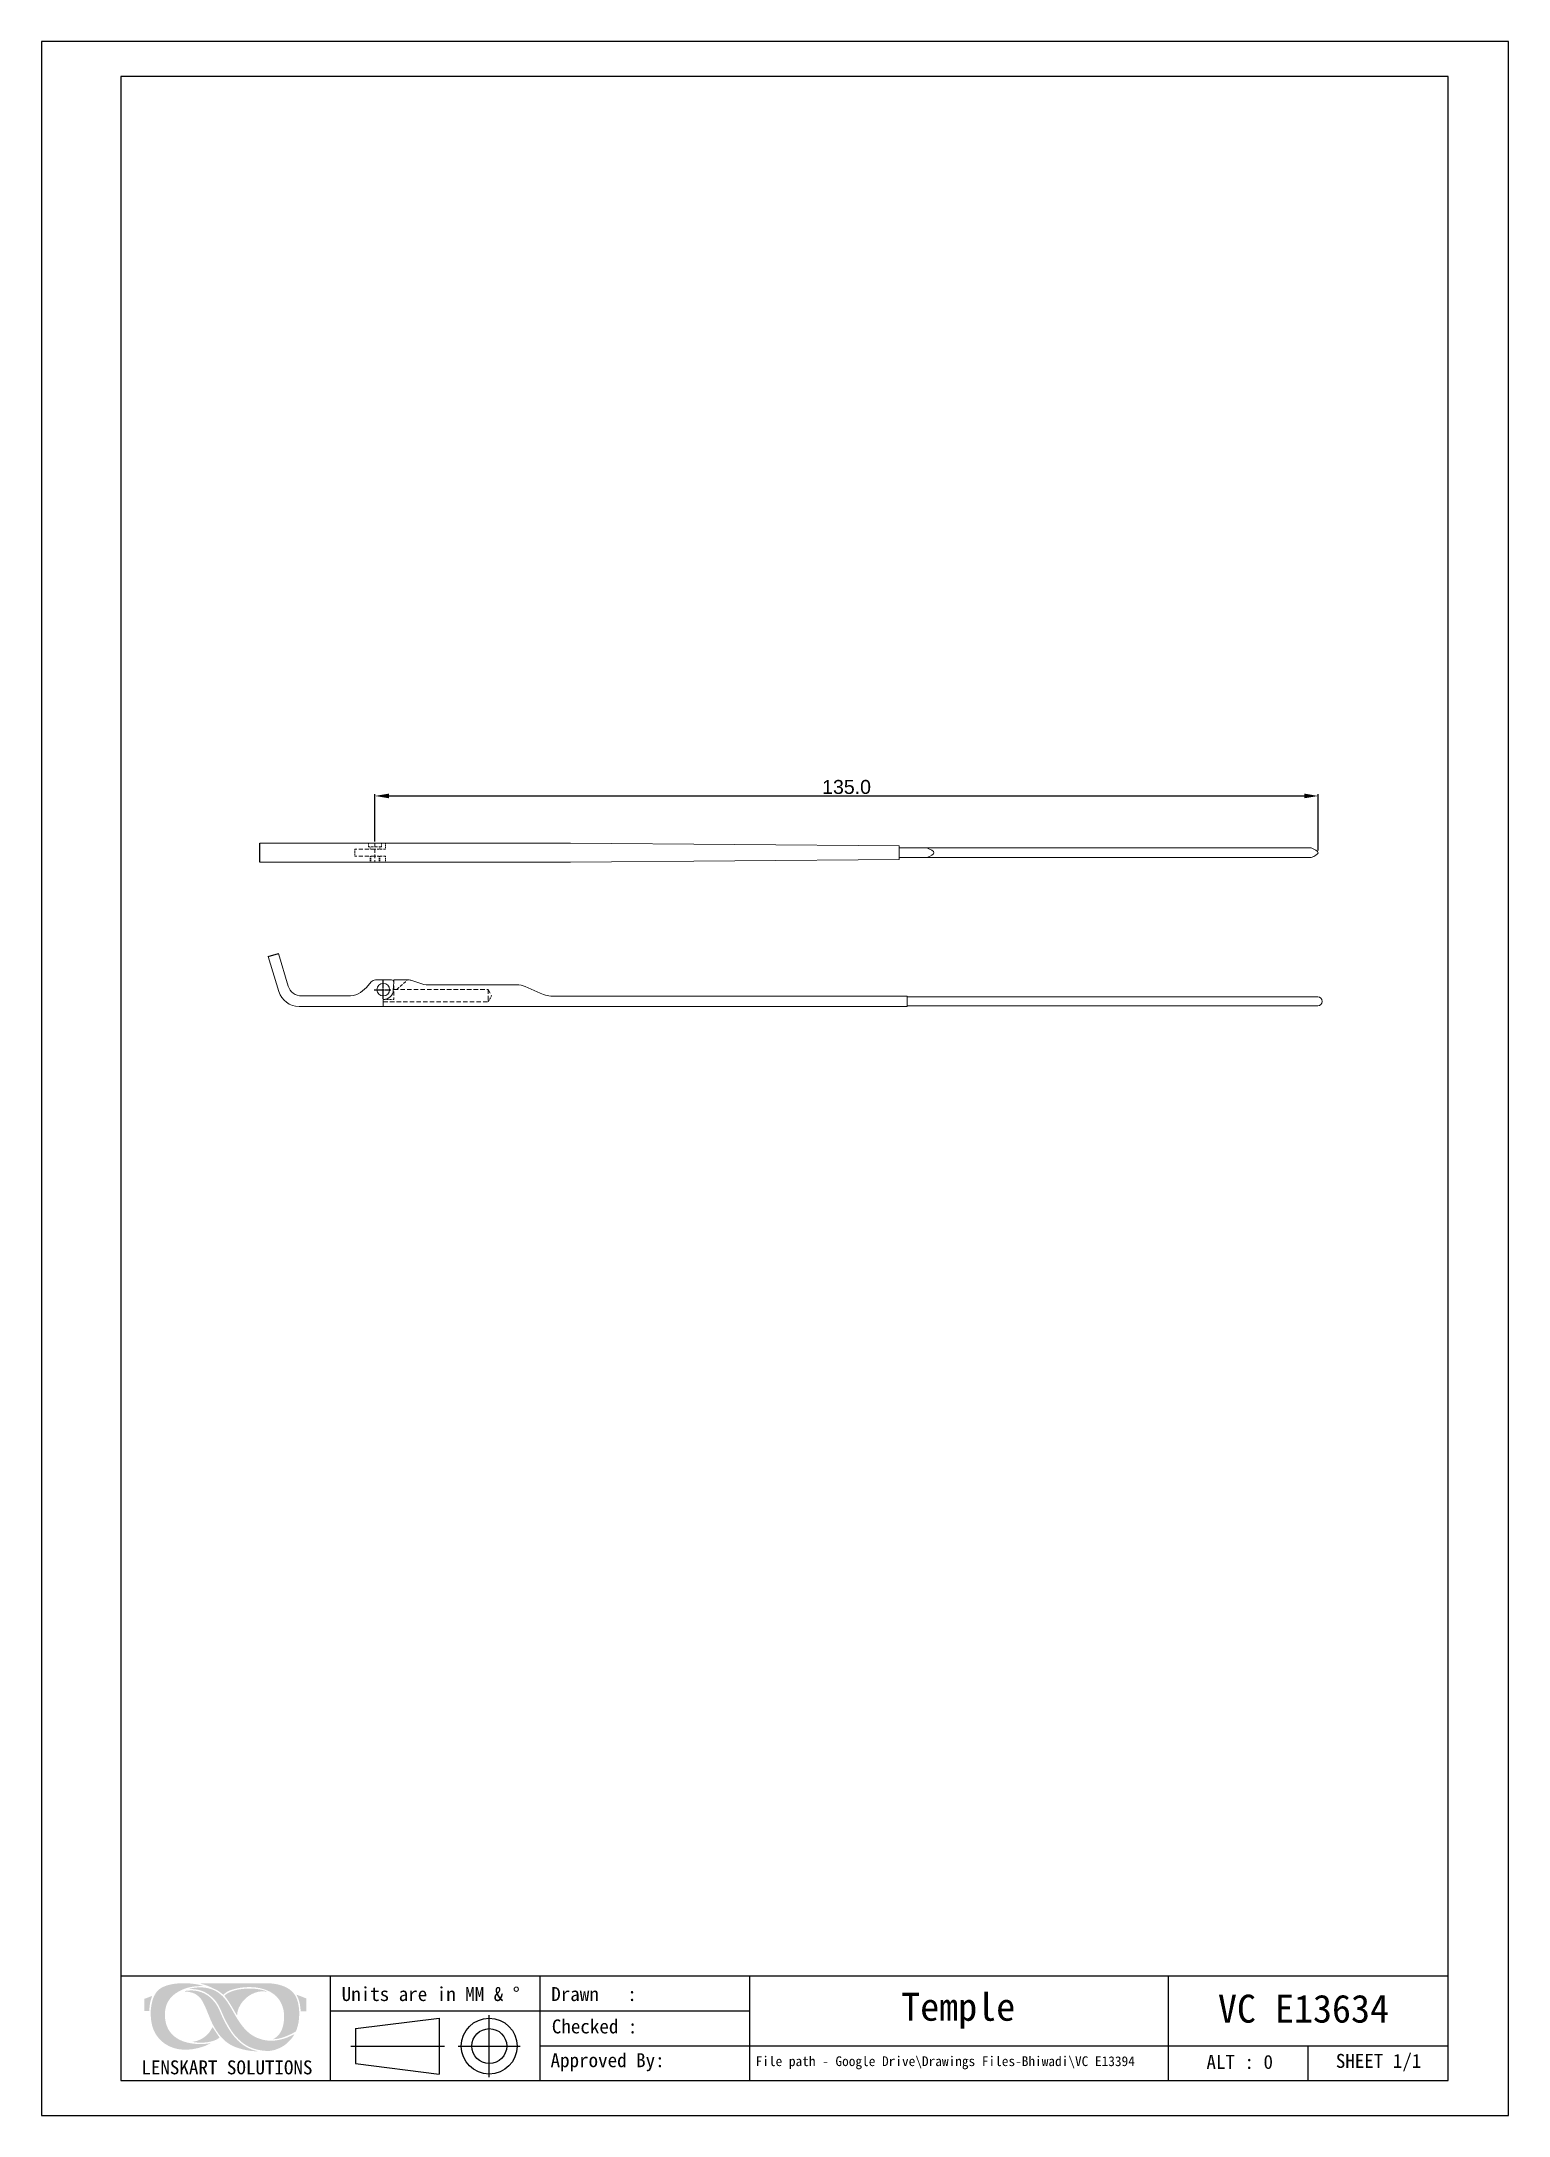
# Model space of a CAD drawing. Header units: millimetres. Extents: x 2948 to 3158, y 1711 to 2008.
import ezdxf

# ---------------------------------------------------------------- set-up
doc = ezdxf.new("R2010")
doc.units = ezdxf.units.MM
for name, pattern in [('CENTER2', [28.575, 19.05, -3.175, 3.175, -3.175]), ('HIDDEN', [9.525, 6.35, -3.175]), ('HIDDEN2', [0.1875, 0.125, -0.0625])]:
    doc.linetypes.add(name, pattern=pattern)
for name, color, linetype in [('Center Line', 2, 'CENTER2'), ('Dimension', 3, 'Continuous'), ('Hidden Line', 1, 'HIDDEN2'), ('图框-线条', 7, 'Continuous')]:
    doc.layers.add(name, color=color, linetype=linetype)
doc.layers.add('绘图层', color=7, linetype='Continuous', lineweight=15)
doc.styles.get("Standard").update_dxf_attribs({"font": 'arial.ttf'})
doc.styles.add('宋体', font='SimSun.ttf')
doc.dimstyles.new('Standard$0', dxfattribs={"dimtxt": 2.3, "dimasz": 2, "dimexe": 1, "dimexo": 1, "dimgap": 1, "dimtad": 1, "dimdec": 1, "dimzin": 0, "dimdsep": 46, "dimtxsty": 'Standard', "dimcen": 0, "dimclrd": 4, "dimclre": 4, "dimclrt": 4, "dimadec": 1, "dimazin": 0, "dimtfac": 1, "dimtdec": 1, "dimtofl": 0, "dimtmove": 0, "dimatfit": 0, "dimfxl": 1, "dimtfillclr": 256, "dimtolj": 1, "dimtzin": 0, "dimlwd": -1, "dimlwe": -1, "dimarcsym": 1})

# ---------------------------------------------------------------- blocks, each defined once
blk = doc.blocks.new('*D6')
at = {"layer": 'Defpoints', "color": 0, "transparency": 16777216}
for p in [(3130.98, 1900.17), (2995.96, 1893.42), (3130.98, 1892.09)]:
    blk.add_point(p, dxfattribs=at)
at = {"layer": 'Dimension', "color": 3, "transparency": 16777216}
for p, q in [((2995.96, 1893.67), (2995.96, 1900.42)), ((2997.96, 1900.17), (3128.98, 1900.17)), ((3130.98, 1892.34), (3130.98, 1900.42))]:
    blk.add_line(p, q, dxfattribs=at)
for points in [[(2997.96, 1900.51), (2997.96, 1899.84), (2995.96, 1900.17)], [(3128.98, 1900.51), (3128.98, 1899.84), (3130.98, 1900.17)]]:
    blk.add_solid(points, dxfattribs=at)
at = {"layer": 'Dimension', "transparency": 16777216, "insert": (3063.47, 1901.45), "char_height": 2, "attachment_point": 5}
blk.add_mtext('\\A1;135.0', dxfattribs=at)
blk = doc.blocks.new('*U5')
at = {"layer": 'Center Line', "color": 0, "ltscale": 0.2, "transparency": 16777216}
for p, q in [((-1.32, 0), (-0.18, 0)), ((0, 0.18), (0, 1.32)), ((0.18, 0), (1.07, 0)), ((0, -1.32), (0, -0.18))]:
    blk.add_line(p, q, dxfattribs=at)
at = {"layer": 'Center Line', "color": 0, "linetype": 'Continuous', "ltscale": 0.2, "transparency": 16777216}
for p, q in [((-0.09, 0), (0.09, 0)), ((0, -0.09), (0, 0.09))]:
    blk.add_line(p, q, dxfattribs=at)

msp = doc.modelspace()

# ---------------------------------------------------------------- hatches: boundary and pattern name
at = {"layer": '图框-线条', "lineweight": 0, "ltscale": 0.1}
h = msp.add_hatch(color=252, dxfattribs=at)
edge = h.paths.add_edge_path()
edge.add_spline(control_points=[(2962.93, 1727.91), (2962.93, 1727.91), (2962.93, 1726.19), (2962.93, 1726.19), (2962.93, 1726.19), (2962.93, 1726.19), (2963.64, 1726.19), (2963.64, 1726.19), (2963.64, 1726.19), (2963.69, 1726.59), (2963.7, 1726.94), (2963.78, 1727.34), (2963.78, 1727.34), (2963.85, 1727.69), (2963.95, 1728.04), (2964.08, 1728.34), (2964.08, 1728.34), (2964.08, 1728.34), (2962.93, 1727.91), (2962.93, 1727.91)], knot_values=[0, 0, 0, 0, 0.166667, 0.166667, 0.166667, 0.166667, 0.333333, 0.333333, 0.333333, 0.333333, 0.5, 0.5, 0.5, 0.5, 0.666667, 0.666667, 0.666667, 0.666667, 1, 1, 1, 1], degree=3, periodic=0)
edge = h.paths.add_edge_path()
edge.add_spline(control_points=[(2985.33, 1726.12), (2985.33, 1726.12), (2986.14, 1726.11), (2986.14, 1726.11), (2986.14, 1726.11), (2986.14, 1726.11), (2986.14, 1727.97), (2986.14, 1727.97), (2986.14, 1727.97), (2986.14, 1727.97), (2984.73, 1728.53), (2984.73, 1728.53), (2984.73, 1728.53), (2984.87, 1728.17), (2985.03, 1727.91), (2985.14, 1727.46), (2985.14, 1727.46), (2985.26, 1727), (2985.29, 1726.61), (2985.33, 1726.12)], knot_values=[0, 0, 0, 0, 0.166667, 0.166667, 0.166667, 0.166667, 0.333333, 0.333333, 0.333333, 0.333333, 0.5, 0.5, 0.5, 0.5, 0.666667, 0.666667, 0.666667, 0.666667, 1, 1, 1, 1], degree=3, periodic=0)
edge = h.paths.add_edge_path(flags=17)
edge.add_spline(control_points=[(2969.85, 1721.77), (2969.98, 1721.67), (2970.8, 1721.65), (2970.95, 1721.65), (2970.95, 1721.65), (2971.83, 1721.62), (2973.15, 1721.83), (2973.72, 1722.39), (2973.72, 1722.39), (2973.67, 1722.47), (2973.64, 1722.51), (2973.58, 1722.57), (2973.58, 1722.57), (2973.58, 1722.57), (2972.71, 1723.86), (2972.71, 1723.86), (2972.71, 1723.86), (2972.5, 1723.6), (2972.41, 1723.11), (2971.61, 1722.49), (2971.61, 1722.49), (2971.14, 1722.13), (2970.58, 1721.87), (2969.85, 1721.77)], knot_values=[0, 0, 0, 0, 0.142857, 0.142857, 0.142857, 0.142857, 0.285714, 0.285714, 0.285714, 0.285714, 0.428571, 0.428571, 0.428571, 0.428571, 0.571429, 0.571429, 0.571429, 0.571429, 0.714286, 0.714286, 0.714286, 0.714286, 1, 1, 1, 1], degree=3, periodic=0)
edge = h.paths.add_edge_path(flags=17)
edge.add_spline(control_points=[(2974.4, 1728.35), (2974.45, 1728.27), (2974.46, 1728.28), (2974.52, 1728.21), (2974.52, 1728.21), (2975.17, 1727.46), (2976.1, 1725.67), (2976.22, 1725.55), (2976.22, 1725.55), (2976.28, 1727.05), (2977.53, 1728.36), (2978.77, 1728.79), (2978.77, 1728.79), (2979.41, 1729.01), (2979.76, 1729.02), (2980.49, 1728.95), (2980.49, 1728.95), (2980.25, 1729.15), (2979.24, 1729.31), (2978.99, 1729.34), (2978.99, 1729.34), (2977.77, 1729.48), (2976.02, 1729.36), (2974.94, 1728.76), (2974.94, 1728.76), (2974.77, 1728.67), (2974.46, 1728.47), (2974.4, 1728.35)], knot_values=[0, 0, 0, 0, 0.125, 0.125, 0.125, 0.125, 0.25, 0.25, 0.25, 0.25, 0.375, 0.375, 0.375, 0.375, 0.5, 0.5, 0.5, 0.5, 0.625, 0.625, 0.625, 0.625, 0.75, 0.75, 0.75, 0.75, 1, 1, 1, 1], degree=3, periodic=0)
edge = h.paths.add_edge_path()
edge.add_spline(control_points=[(2973.82, 1726), (2973.41, 1726.92), (2973.28, 1727.17), (2972.64, 1727.86), (2972.64, 1727.86), (2971.77, 1728.8), (2970.42, 1729.27), (2969.1, 1729.09), (2969.1, 1729.09), (2969.01, 1729.08), (2968.93, 1729.07), (2968.85, 1729.05), (2968.85, 1729.05), (2968.85, 1729.05), (2968.62, 1728.98), (2968.62, 1728.98), (2968.62, 1728.98), (2969.38, 1728.94), (2969.98, 1728.83), (2970.49, 1728.45), (2970.49, 1728.45), (2971, 1728.07), (2971.19, 1727.76), (2971.51, 1727.1), (2971.51, 1727.1), (2972.04, 1726.02), (2972.4, 1724.8), (2972.99, 1723.8), (2972.99, 1723.8), (2973.62, 1722.74), (2974.24, 1721.95), (2975.3, 1721.34), (2975.3, 1721.34), (2976.15, 1720.84), (2977.94, 1720.37), (2979.13, 1720.42), (2979.13, 1720.42), (2979, 1720.48), (2978.82, 1720.51), (2978.66, 1720.55), (2978.66, 1720.55), (2976.45, 1721.23), (2975.17, 1723.1), (2974.2, 1725.16), (2974.2, 1725.16), (2974.06, 1725.44), (2973.94, 1725.71), (2973.82, 1726)], knot_values=[0, 0, 0, 0, 0.076923, 0.076923, 0.076923, 0.076923, 0.153846, 0.153846, 0.153846, 0.153846, 0.230769, 0.230769, 0.230769, 0.230769, 0.307692, 0.307692, 0.307692, 0.307692, 0.384615, 0.384615, 0.384615, 0.384615, 0.461538, 0.461538, 0.461538, 0.461538, 0.538462, 0.538462, 0.538462, 0.538462, 0.615385, 0.615385, 0.615385, 0.615385, 0.692308, 0.692308, 0.692308, 0.692308, 0.769231, 0.769231, 0.769231, 0.769231, 0.846154, 0.846154, 0.846154, 0.846154, 1, 1, 1, 1], degree=3, periodic=0)
edge = h.paths.add_edge_path()
edge.add_spline(control_points=[(2984.44, 1722.85), (2984.41, 1722.85), (2983.59, 1722.46), (2983.42, 1722.39), (2983.42, 1722.39), (2983.07, 1722.26), (2982.65, 1722.13), (2982.26, 1722.05), (2982.26, 1722.05), (2981.28, 1721.86), (2980.57, 1721.87), (2979.64, 1722.14), (2979.64, 1722.14), (2978.05, 1722.6), (2977.13, 1723.71), (2976.38, 1724.87), (2976.38, 1724.87), (2975.06, 1726.92), (2974.52, 1728.91), (2971.98, 1729.46), (2971.98, 1729.46), (2971.55, 1729.55), (2971.03, 1729.59), (2970.58, 1729.55), (2970.58, 1729.55), (2970.28, 1729.53), (2969.56, 1729.46), (2969.34, 1729.32), (2969.34, 1729.32), (2970.46, 1729.35), (2971.34, 1729.13), (2972.13, 1728.56), (2972.13, 1728.56), (2973.79, 1727.38), (2973.84, 1726.13), (2974.7, 1724.59), (2974.7, 1724.59), (2975.12, 1723.85), (2975.42, 1723.27), (2975.99, 1722.61), (2975.99, 1722.61), (2977.18, 1721.22), (2978.44, 1720.6), (2980.38, 1720.46), (2980.38, 1720.46), (2981.32, 1720.39), (2982.26, 1720.8), (2982.88, 1721.19), (2982.88, 1721.19), (2983.31, 1721.46), (2983.64, 1721.8), (2983.96, 1722.17), (2983.96, 1722.17), (2984.13, 1722.36), (2984.31, 1722.64), (2984.44, 1722.85)], knot_values=[0, 0, 0, 0, 0.066667, 0.066667, 0.066667, 0.066667, 0.133333, 0.133333, 0.133333, 0.133333, 0.2, 0.2, 0.2, 0.2, 0.266667, 0.266667, 0.266667, 0.266667, 0.333333, 0.333333, 0.333333, 0.333333, 0.4, 0.4, 0.4, 0.4, 0.466667, 0.466667, 0.466667, 0.466667, 0.533333, 0.533333, 0.533333, 0.533333, 0.6, 0.6, 0.6, 0.6, 0.666667, 0.666667, 0.666667, 0.666667, 0.733333, 0.733333, 0.733333, 0.733333, 0.8, 0.8, 0.8, 0.8, 0.866667, 0.866667, 0.866667, 0.866667, 1, 1, 1, 1], degree=3, periodic=0)
edge = h.paths.add_edge_path()
edge.add_spline(control_points=[(2974.24, 1728.51), (2974.8, 1728.95), (2974.97, 1729.09), (2975.79, 1729.31), (2975.79, 1729.31), (2977.66, 1729.84), (2980.07, 1729.7), (2981.54, 1728.55), (2981.54, 1728.55), (2982.34, 1727.92), (2982.99, 1726.81), (2982.96, 1725.27), (2982.96, 1725.27), (2982.93, 1724.12), (2982.65, 1723.02), (2981.74, 1722.36), (2981.74, 1722.36), (2981.68, 1722.31), (2981.44, 1722.16), (2981.38, 1722.14), (2981.38, 1722.14), (2982.27, 1722.09), (2983.66, 1722.69), (2984.4, 1723.11), (2984.4, 1723.11), (2984.67, 1723.26), (2984.65, 1723.24), (2984.76, 1723.56), (2984.76, 1723.56), (2985.23, 1724.82), (2985.24, 1726.57), (2984.82, 1727.8), (2984.82, 1727.8), (2984.62, 1728.36), (2984.41, 1728.65), (2984.04, 1729.02), (2984.04, 1729.02), (2983.28, 1729.78), (2981.77, 1730.14), (2980.68, 1730.14), (2980.68, 1730.14), (2977.46, 1730.14), (2974.15, 1730.17), (2970.94, 1730.14), (2970.94, 1730.14), (2971.17, 1730.03), (2971.59, 1729.94), (2971.86, 1729.84), (2971.86, 1729.84), (2972.13, 1729.74), (2973.31, 1729.19), (2973.54, 1729.05), (2973.54, 1729.05), (2973.86, 1728.85), (2974.18, 1728.54), (2974.24, 1728.51)], knot_values=[0, 0, 0, 0, 0.066667, 0.066667, 0.066667, 0.066667, 0.133333, 0.133333, 0.133333, 0.133333, 0.2, 0.2, 0.2, 0.2, 0.266667, 0.266667, 0.266667, 0.266667, 0.333333, 0.333333, 0.333333, 0.333333, 0.4, 0.4, 0.4, 0.4, 0.466667, 0.466667, 0.466667, 0.466667, 0.533333, 0.533333, 0.533333, 0.533333, 0.6, 0.6, 0.6, 0.6, 0.666667, 0.666667, 0.666667, 0.666667, 0.733333, 0.733333, 0.733333, 0.733333, 0.8, 0.8, 0.8, 0.8, 0.866667, 0.866667, 0.866667, 0.866667, 1, 1, 1, 1], degree=3, periodic=0)
edge = h.paths.add_edge_path()
edge.add_spline(control_points=[(2972.46, 1721.56), (2972.32, 1721.56), (2972.06, 1721.5), (2971.9, 1721.49), (2971.9, 1721.49), (2969.33, 1721.25), (2966.29, 1721.93), (2965.92, 1725.07), (2965.92, 1725.07), (2965.75, 1726.54), (2966.21, 1727.86), (2967.38, 1728.67), (2967.38, 1728.67), (2968.56, 1729.47), (2969.73, 1729.79), (2971.46, 1729.74), (2971.46, 1729.74), (2971.46, 1729.74), (2970.77, 1729.94), (2970.77, 1729.94), (2970.77, 1729.94), (2969.24, 1730.27), (2966.95, 1730.28), (2965.6, 1729.61), (2965.6, 1729.61), (2964.84, 1729.23), (2964.42, 1728.66), (2964.12, 1727.71), (2964.12, 1727.71), (2963.63, 1726.09), (2963.77, 1723.59), (2964.99, 1722.31), (2964.99, 1722.31), (2965.14, 1722.15), (2965.22, 1722.03), (2965.4, 1721.88), (2965.4, 1721.88), (2965.59, 1721.73), (2965.63, 1721.68), (2965.87, 1721.51), (2965.87, 1721.51), (2967.45, 1720.39), (2969.5, 1720.46), (2971.3, 1721.06), (2971.3, 1721.06), (2971.51, 1721.13), (2971.72, 1721.21), (2971.91, 1721.3), (2971.91, 1721.3), (2972.03, 1721.35), (2972.39, 1721.54), (2972.46, 1721.56)], knot_values=[0, 0, 0, 0, 0.071429, 0.071429, 0.071429, 0.071429, 0.142857, 0.142857, 0.142857, 0.142857, 0.214286, 0.214286, 0.214286, 0.214286, 0.285714, 0.285714, 0.285714, 0.285714, 0.357143, 0.357143, 0.357143, 0.357143, 0.428571, 0.428571, 0.428571, 0.428571, 0.5, 0.5, 0.5, 0.5, 0.571429, 0.571429, 0.571429, 0.571429, 0.642857, 0.642857, 0.642857, 0.642857, 0.714286, 0.714286, 0.714286, 0.714286, 0.785714, 0.785714, 0.785714, 0.785714, 0.857143, 0.857143, 0.857143, 0.857143, 1, 1, 1, 1], degree=3, periodic=0)

# ---------------------------------------------------------------- linework, layer by layer
for p, q in [((3149.57, 2003.21), (2959.57, 2003.21)), ((2959.57, 2003.21), (2959.57, 1716.21)), ((3149.57, 1716.21), (3149.57, 2003.21)), ((2979.46, 1890.67), (2979.46, 1893.42)), ((2980.69, 1877.16), (2982.13, 1877.59)), ((2959.57, 1731.21), (3149.57, 1731.21)), ((2989.57, 1731.21), (2989.57, 1716.21)), ((3019.57, 1731.21), (3019.57, 1716.21)), ((3049.57, 1731.21), (3049.57, 1716.21)), ((3109.57, 1716.21), (3109.57, 1731.21)), ((2989.57, 1726.21), (3049.57, 1726.21)), ((3012.32, 1716.71), (3012.32, 1725.6)), ((2993.17, 1723.65), (3005.17, 1725.15)), ((2993.17, 1723.65), (2993.17, 1718.65)), ((3005.17, 1725.15), (3005.17, 1717.15)), ((2992.51, 1721.15), (3005.9, 1721.15)), ((3007.87, 1721.15), (3016.76, 1721.15)), ((3019.57, 1721.21), (3149.57, 1721.21)), ((3129.57, 1716.21), (3129.57, 1721.21)), ((2993.17, 1718.65), (3005.17, 1717.15)), ((2959.57, 1716.21), (3149.57, 1716.21))]:
    msp.add_line(p, q)
at = {"color": 7, "lineweight": 20}
for p, q in [((2994.48, 1893.42), (2979.46, 1893.42)), ((3023.95, 1893.42), (2994.48, 1893.42)), ((3023.95, 1893.42), (3070.98, 1893.05)), ((3070.98, 1893.05), (3070.98, 1891.05)), ((3070.98, 1892.75), (3129.98, 1892.75)), ((3070.98, 1891.05), (3070.98, 1892.16)), ((2994.48, 1890.67), (2979.46, 1890.67)), ((3023.95, 1890.67), (2994.48, 1890.67)), ((3023.95, 1890.67), (3070.98, 1891.05)), ((3070.98, 1891.35), (3129.98, 1891.35)), ((2980.69, 1877.16), (2982.22, 1872.15)), ((2982.13, 1877.59), (2983.55, 1872.94)), ((2985.46, 1871.53), (2992.08, 1871.53)), ((2994.75, 1872.76), (2995.42, 1873.54)), ((2998.35, 1873.83), (2996.03, 1873.83)), ((2998.65, 1873.51), (2998.59, 1872.35)), ((3000.73, 1873.83), (2998.65, 1873.83)), ((3003.59, 1873.13), (3016.25, 1873.13)), ((3017.48, 1872.87), (3019.61, 1871.91)), ((3021.65, 1871.48), (3072.15, 1871.48)), ((3072.15, 1870.03), (3072.15, 1871.48)), ((3072.15, 1871.41), (3130.93, 1871.41)), ((2985.09, 1870.03), (2997.15, 1870.03)), ((2997.15, 1870.03), (2997.15, 1871.03)), ((2997.15, 1871.03), (2997.19, 1871.03)), ((2997.15, 1870.03), (3072.15, 1870.03)), ((3072.15, 1870.11), (3130.93, 1870.11))]:
    msp.add_line(p, q, dxfattribs=at)
at = {"linetype": 'HIDDEN', "lineweight": 20, "ltscale": 0.031496}
for p, q in [((2993.07, 1892.55), (2993.07, 1891.55)), ((2997.15, 1870.03), (2997.15, 1871.03))]:
    msp.add_line(p, q, dxfattribs=at)
at = {"linetype": 'HIDDEN', "lineweight": 20, "ltscale": 0.090989}
for p, q in [((2995.96, 1892.55), (2993.07, 1892.55)), ((2995.96, 1891.55), (2993.07, 1891.55))]:
    msp.add_line(p, q, dxfattribs=at)
at = {"linetype": 'HIDDEN', "lineweight": 20, "ltscale": 0.047249}
for p, q in [((2997.46, 1892.55), (2995.96, 1892.55)), ((2997.46, 1891.55), (2995.96, 1891.55))]:
    msp.add_line(p, q, dxfattribs=at)
at = {"linetype": 'HIDDEN', "lineweight": 20, "ltscale": 0.025984}
for p, q in [((2997.46, 1893.37), (2997.46, 1892.55)), ((2997.46, 1891.55), (2997.46, 1890.72))]:
    msp.add_line(p, q, dxfattribs=at)
at = {"linetype": 'HIDDEN', "lineweight": 20, "ltscale": 0.088189}
msp.add_line((2998.65, 1873.83), (2998.65, 1871.03), dxfattribs=at)
at = {"color": 1, "linetype": 'HIDDEN', "lineweight": 20, "ltscale": 0.1}
for p, q in [((2998.65, 1872.48), (3012.15, 1872.48)), ((3012.15, 1872.48), (3012.15, 1870.68)), ((3012.15, 1872.48), (3012.65, 1871.53)), ((2997.15, 1870.68), (3012.15, 1870.68))]:
    msp.add_line(p, q, dxfattribs=at)
at = {"lineweight": 20}
msp.add_line((3001.24, 1873.74), (3002.37, 1873.34), dxfattribs=at)
at = {"color": 1, "linetype": 'HIDDEN', "lineweight": 20, "ltscale": 0.030992}
msp.add_line((3012.65, 1871.53), (3012.15, 1870.68), dxfattribs=at)
at = {"linetype": 'HIDDEN', "lineweight": 20, "ltscale": 0.047245}
msp.add_line((2997.15, 1871.03), (2998.65, 1871.03), dxfattribs=at)
msp.add_lwpolyline([(2948.23, 1711.21), (3158.23, 1711.21), (3158.23, 2008.21), (2948.23, 2008.21)], close=True)
at = {"lineweight": 20}
msp.add_circle((2997.15, 1872.43), 0.9, dxfattribs=at)
for radius in [4, 2.5]:
    msp.add_circle((3012.32, 1721.15), radius)
at = {"color": 7, "lineweight": 20}
for centre, radius, start, end in [((2985.09, 1873.03), 3, 196.9733, 270), ((2985.46, 1873.53), 2, 196.9733, 270), ((2992.08, 1875.03), 3.5, 270, 319.6854), ((2996.03, 1873.03), 0.8, 90, 139.6854), ((2997.19, 1872.43), 1.4, 270, 356.9975), ((2998.35, 1873.53), 0.3, 356.9975, 90), ((3016.25, 1870.13), 3, 65.918, 90), ((3021.65, 1876.48), 5, 245.918, 270), ((3130.88, 1870.76), 0.652, 274.4881, 85.5119), ((3071.75, 1880.03), 10, 270, 272.283)]:
    msp.add_arc(centre, radius, start, end, dxfattribs=at)
at = {"linetype": 'HIDDEN', "lineweight": 20, "ltscale": 0.064959}
msp.add_arc((2981.65, 1893.01), 26.95, 310.3822, 314.6158, dxfattribs=at)
at = {"lineweight": 20}
for centre, radius, start, end in [((3000.73, 1872.33), 1.5, 70.4404, 90), ((3003.59, 1876.79), 3.66, 250.4404, 270)]:
    msp.add_arc(centre, radius, start, end, dxfattribs=at)
at = {"color": 7, "lineweight": 20}
for points in [[(3074.98, 1891.35), (3075.98, 1892.05), (3074.98, 1892.75)], [(3129.98, 1891.35), (3130.98, 1892.05), (3129.98, 1892.75)]]:
    msp.add_spline(points, degree=3, dxfattribs=at)
at = {"layer": 'Hidden Line', "linetype": 'HIDDEN', "lineweight": 20, "ltscale": 0.015748}
for p, q in [((2995.03, 1893.37), (2995.03, 1892.87)), ((2996.88, 1893.37), (2996.88, 1892.87))]:
    msp.add_line(p, q, dxfattribs=at)
at = {"layer": 'Hidden Line', "linetype": 'HIDDEN', "lineweight": 20, "ltscale": 0.058268}
msp.add_line((2996.88, 1892.87), (2995.03, 1892.87), dxfattribs=at)
at = {"layer": 'Hidden Line', "linetype": 'HIDDEN', "lineweight": 20, "ltscale": 0.010236}
for p, q in [((2995.26, 1892.87), (2995.26, 1892.55)), ((2996.66, 1892.87), (2996.66, 1892.55))]:
    msp.add_line(p, q, dxfattribs=at)
at = {"layer": 'Hidden Line', "linetype": 'HIDDEN', "lineweight": 20, "ltscale": 0.083465}
msp.add_line((2995.96, 1893.37), (2995.96, 1890.72), dxfattribs=at)
at = {"layer": 'Hidden Line', "linetype": 'HIDDEN', "lineweight": 20, "ltscale": 0.025984}
for p, q in [((2995.26, 1891.55), (2995.26, 1890.72)), ((2995.36, 1891.55), (2995.36, 1890.72)), ((2996.56, 1891.55), (2996.56, 1890.72)), ((2996.66, 1891.55), (2996.66, 1890.72))]:
    msp.add_line(p, q, dxfattribs=at)

# ---------------------------------------------------------------- block references
at = {"layer": 'Center Line', "ltscale": 0.2}
msp.add_blockref('*U5', (2997.15, 1872.43), dxfattribs=at)

# ---------------------------------------------------------------- texts
at = {"layer": '绘图层', "color": 7, "linetype": 'ByBlock', "lineweight": 9, "attachment_point": 5, "style": '宋体'}
for s, insert, char_height, width in [('\\pxql;{\\fNSimSun|b0|i0|c0|p49;Units are in MM & %%D}', (3006.47, 1728.59), 2, 30.5443), ('\\pxql;{\\fNSimSun|b0|i0|c0|p49;Drawn   : }', (3036.47, 1728.59), 2, 30.5443), ('{\\fNSimSun|b0|i0|c0|p49;Temple}', (3079.45, 1726.21), 4, 58.2869), ('{\\fNSimSun|b0|i0|c0|p49;VC E13634}', (3128.88, 1726.48), 4, 58.2869), ('\\pxql;{\\fNSimSun|b0|i0|c0|p49;Checked : }', (3032.73, 1723.95), 2, 22.9015), ('\\pxql;{\\fNSimSun|b0|i0|c0|p49;Approved By:}', (3032.55, 1718.84), 2, 22.9015), ('\\pxql;{\\fNSimSun|b0|i0|c0|p49;File path - Google Drive\\\\Drawings Files-Bhiwadi\\\\VC E13394}', (3095.4, 1718.76), 1.4, 89.89), ('{\\fNSimSun|b0|i0|c0|p49;ALT : 0}', (3119.75, 1718.87), 2, 17.2791), ('{\\fNSimSun|b0|i0|c0|p49;SHEET 1/1}', (3139.63, 1718.79), 2, 17.2791), ('{\\fSimSun|b0|i0|c134|p2;LENSKART SOLUTIONS}', (2974.77, 1718.09), 2, 58.9745)]:
    msp.add_mtext(s, dxfattribs=dict(at, insert=insert, char_height=char_height, width=width))

# ---------------------------------------------------------------- dimensions: what is measured, and where the dimension line sits
at = {"layer": 'Dimension'}
dim = msp.add_linear_dim(base=(3130.98, 1900.17), p1=(2995.96, 1893.42), p2=(3130.98, 1892.09), dimstyle='Standard$0', override={"dimtxt": 2, "dimexe": 0.25, "dimexo": 0.25, "dimgap": 0.25, "dimclrd": 3, "dimclre": 3, "dimclrt": 256, "dimadec": 0, "dimtdec": 2, "dimatfit": 3}, dxfattribs=at)
dim.commit()
dim.dimension.update_dxf_attribs({"geometry": '*D6', "text_midpoint": (3063.47, 1901.45)})

doc.saveas('drawing.dxf')
